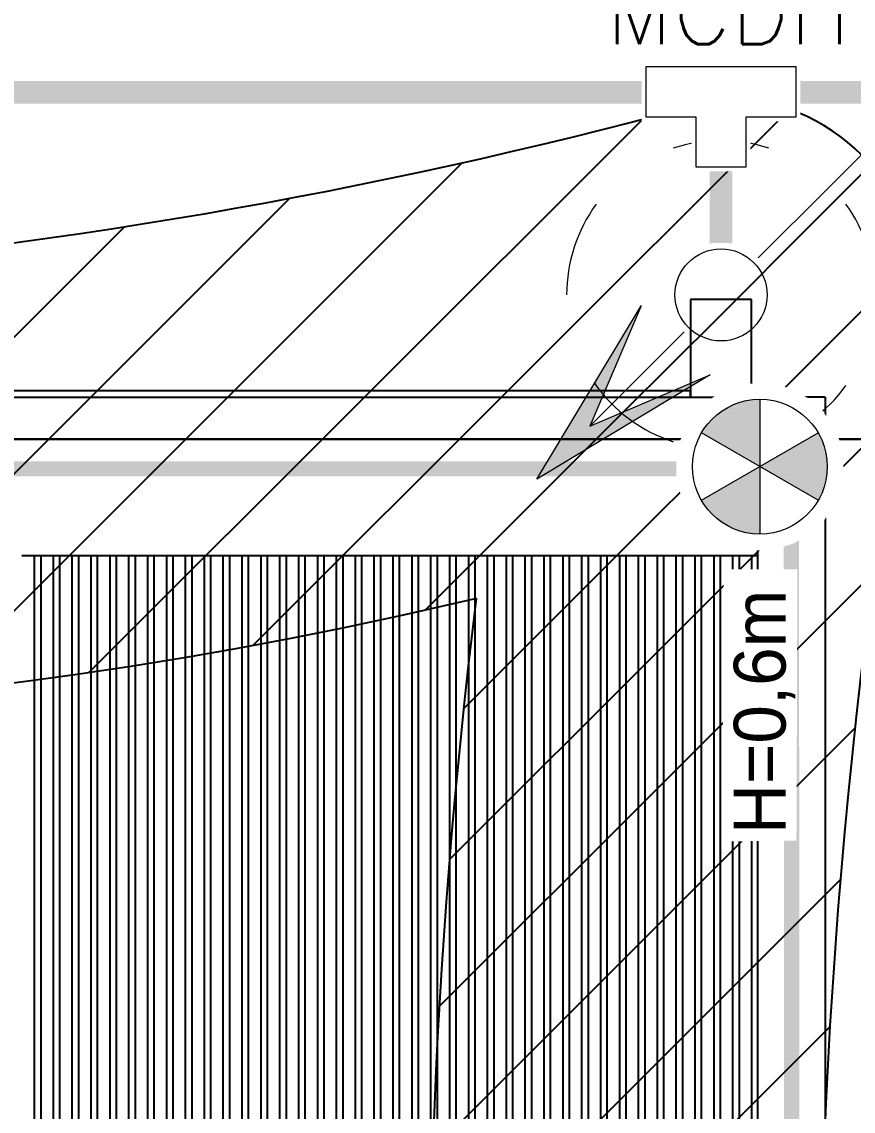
# Model space of a CAD drawing. Header units: millimetres. Extents: x -107267 to 109426, y -98906 to 83910.
# Drawn here: x 21015 to 23741, y -2206 to 1370 of the extents above; entities that cross this region are included whole.
import ezdxf
from ezdxf.enums import TextEntityAlignment as Align

# ---------------------------------------------------------------- set-up
doc = ezdxf.new("R2010")
doc.units = ezdxf.units.MM
doc.linetypes.add('ACAD_ISO10W100', pattern=[18, 12, -3, 0, -3])
doc.linetypes.add('ACAD_ISO12W100', pattern=[21, 12, -3, 0, -3, 0, -3])
for name, color, linetype in [('00 - wipout', 1, 'Continuous'), ('00 - ZONA DE PROTEÇÃO', 4, 'Continuous'), ('00 - Zona de proteção 2d', 4, 'Continuous'), ('Front View-MISC', 7, 'Continuous'), ('Top (Plan) View-MISC', 7, 'Continuous')]:
    doc.layers.add(name, color=color, linetype=linetype)
for name, color, linetype, lineweight in [('000-M3G-MALHA NOVA', 5, 'ACAD_ISO10W100', 0), ('00_m3g_spda.capt_novo', 5, 'Continuous', 9), ('00_m3g_spda_ater_cabo50', 1, 'Continuous', 9), ('00_SPDA_captacao_novo', 5, 'Continuous', 9)]:
    doc.layers.add(name, color=color, linetype=linetype, lineweight=lineweight)
doc.styles.add('PDR2.0', font='romans.shx', dxfattribs={"height": 2})

# ---------------------------------------------------------------- blocks, each defined once
blk = doc.blocks.new('*U24')
at = {"lineweight": 9, "style": 'PDR2.0'}
blk.add_text('MCDH', height=1.7, dxfattribs=at).set_placement((-3.015, 1.248))
at = {"color": 255, "lineweight": 0}
blk.add_wipeout([(-2.085, 0.773), (-2.085, -0.773), (-0.773, -0.773), (-0.773, -2.085), (0.773, -2.085), (0.773, -0.773), (2.085, -0.773), (2.085, 0.773)], dxfattribs=at)
at = {"lineweight": 9}
blk.add_lwpolyline([(-0.656, -0.656), (-0.656, -1.968), (0.656, -1.968), (0.656, -0.656), (1.968, -0.656), (1.968, 0.656), (0.656, 0.656), (-0.656, 0.656), (-1.968, 0.656), (-1.968, -0.656)], close=True, dxfattribs=at)
blk = doc.blocks.new('*U274')
at = {"lineweight": 9}
h = blk.add_hatch(color=256, dxfattribs=at)
h.dxf.hatch_style = 1
h.paths.add_polyline_path([(-4.834, -4.833), (-2.095, -0.287), (-3.443, -3.444), (-0.284, -2.101)])
for p, q in [((0, 0), (3.796, 3.792)), ((-3.443, -3.444), (-0.854, -0.856))]:
    blk.add_line(p, q, dxfattribs=at)
blk.add_lwpolyline([(-4.834, -4.833), (-2.095, -0.287), (-3.443, -3.444), (-0.284, -2.101)], close=True, dxfattribs=at)
for start, end in [(72, 108), (144, 180), (0, 36), (214.9534, 252), (288, 324)]:
    blk.add_arc((0, 0), 4.051, start, end, dxfattribs=at)
at = {"layer": '00_m3g_spda_ater_cabo50', "linetype": 'ACAD_ISO12W100', "ltscale": 75, "const_width": 0.375}
blk.add_lwpolyline([(0, 0), (-0.597, 0)], dxfattribs=at)
blk.add_attdef('METROS', text='', height=1.7).set_placement((-4.913, 3.845), align=Align.BOTTOM_LEFT)
at = {"color": 255, "lineweight": 0}
blk.add_wipeout([(0.24, -1.362), (0.692, -1.198), (1.059, -0.889), (1.3, -0.473), (1.383, 0), (1.3, 0.473), (1.059, 0.889), (0.692, 1.198), (0.24, 1.362), (-0.24, 1.362), (-0.692, 1.198), (-1.059, 0.889), (-1.3, 0.473), (-1.383, 0), (-1.3, -0.473), (-1.059, -0.889), (-0.692, -1.198), (-0.24, -1.362)], dxfattribs=at)
at = {"lineweight": 9}
blk.add_circle((0, 0), 1.208, dxfattribs=at)
blk = doc.blocks.new('M3G_P_CPTOR AEREO 600')
blk.add_attdef('ALTURA', text='', height=1.7).set_placement((0.739, -2.574), align=Align.TOP_LEFT)
at = {"color": 255, "lineweight": 0}
blk.add_wipeout([(-0.23, 2.19), (-0.68, 2.094), (-1.101, 1.907), (-1.473, 1.636), (-1.781, 1.294), (-2.012, 0.896), (-2.154, 0.458), (-2.202, 0), (-2.154, -0.458), (-2.012, -0.896), (-1.781, -1.294), (-1.473, -1.636), (-1.101, -1.907), (-0.68, -2.094), (-0.23, -2.19), (0.23, -2.19), (0.68, -2.094), (1.101, -1.907), (1.473, -1.636), (1.781, -1.294), (2.012, -0.896), (2.154, -0.458), (2.202, 0), (2.154, 0.458), (2.012, 0.896), (1.781, 1.294), (1.473, 1.636), (1.101, 1.907), (0.68, 2.094), (0.23, 2.19)], dxfattribs=at)
at = {"lineweight": 9}
h = blk.add_hatch(color=256, dxfattribs=at)
h.dxf.hatch_style = 1
h.paths.add_polyline_path([(0.884, 1.532, 0.267949), (-0.884, 1.532), (0, 0)])
h.paths.add_polyline_path([(-1.769, 0, 0.267949), (-0.884, -1.532), (0, 0)])
h.paths.add_polyline_path([(0.884, -1.532, 0.267949), (1.769, 0), (0, 0)])
for p, q in [((0, 0), (-0.884, 1.532)), ((0.884, 1.532), (0, 0)), ((-1.769, 0), (0, 0)), ((0, 0), (-0.884, -1.532)), ((0.884, -1.532), (0, 0)), ((0, 0), (1.769, 0))]:
    blk.add_line(p, q, dxfattribs=at)
blk.add_circle((0, 0), 1.769, dxfattribs=at)
blk = doc.blocks.new('*U344')
at = {"layer": 'Top (Plan) View-MISC', "color": 0, "linetype": 'ByBlock', "lineweight": -2}
for p, q in [((23407.9, 458.1), (23207.9, 458.1)), ((23207.9, 458.1), (23207.9, 138.1)), ((23407.9, 138.1), (23407.9, 458.1))]:
    blk.add_line(p, q, dxfattribs=at)
blk = doc.blocks.new('*U478')
at = {"layer": 'Top (Plan) View-MISC', "color": 0, "linetype": 'ByBlock', "lineweight": -2}
for p, q in [((23648.9, 138.1), (23428.9, 138.1)), ((23428.9, -7621.9), (23428.9, 138.1)), ((23648.9, 138.1), (23648.9, -7621.9))]:
    blk.add_line(p, q, dxfattribs=at)
blk = doc.blocks.new('*U481')
at = {"layer": 'Top (Plan) View-MISC', "color": 0, "linetype": 'ByBlock', "lineweight": -2}
for p, q in [((21014.8, -381.9), (21055.5, -381.9)), ((21076.7, -381.9), (21117.4, -381.9)), ((21138.6, -381.9), (21179.3, -381.9)), ((21200.5, -381.9), (21241.2, -381.9)), ((21262.4, -381.9), (21303.1, -381.9)), ((21324.3, -381.9), (21365, -381.9)), ((21386.2, -381.9), (21426.9, -381.9)), ((21448.1, -381.9), (21488.8, -381.9)), ((21510, -381.9), (21550.7, -381.9)), ((21571.9, -381.9), (21612.6, -381.9)), ((21633.8, -381.9), (21674.5, -381.9)), ((21695.7, -381.9), (21736.4, -381.9)), ((21757.6, -381.9), (21798.3, -381.9)), ((21819.5, -381.9), (21860.2, -381.9)), ((21881.4, -381.9), (21922.1, -381.9)), ((21943.3, -381.9), (21984, -381.9)), ((22005.2, -381.9), (22045.9, -381.9)), ((22067.1, -381.9), (22107.8, -381.9)), ((22129, -381.9), (22169.7, -381.9)), ((22190.9, -381.9), (22231.6, -381.9)), ((22252.8, -381.9), (22293.5, -381.9)), ((22314.7, -381.9), (22355.4, -381.9)), ((22376.6, -381.9), (22417.3, -381.9)), ((22438.5, -381.9), (22479.2, -381.9)), ((22500.4, -381.9), (22541.1, -381.9)), ((22562.3, -381.9), (22603, -381.9)), ((22624.2, -381.9), (22664.9, -381.9)), ((22686.1, -381.9), (22726.8, -381.9)), ((22748, -381.9), (22788.7, -381.9)), ((22809.9, -381.9), (22850.6, -381.9)), ((22871.8, -381.9), (22912.5, -381.9)), ((22933.7, -381.9), (22974.4, -381.9)), ((22995.6, -381.9), (23036.3, -381.9)), ((23057.5, -381.9), (23098.2, -381.9)), ((23119.4, -381.9), (23160.1, -381.9)), ((23181.3, -381.9), (23222, -381.9)), ((23243.2, -381.9), (23283.9, -381.9)), ((23305.1, -381.9), (23345.7, -381.9)), ((23367, -381.9), (23407.6, -381.9))]:
    blk.add_line(p, q, dxfattribs=at)
blk = doc.blocks.new('*U482')
at = {"layer": 'Top (Plan) View-MISC', "color": 0, "linetype": 'ByBlock', "lineweight": -2}
for p, q in [((-21187.7, 138.1), (23428.9, 138.1)), ((21014.8, -381.9), (21055.5, -381.9)), ((21076.7, -381.9), (21117.4, -381.9)), ((21138.6, -381.9), (21179.3, -381.9)), ((21200.5, -381.9), (21241.2, -381.9)), ((21262.4, -381.9), (21303.1, -381.9)), ((21324.3, -381.9), (21365, -381.9)), ((21386.2, -381.9), (21426.9, -381.9)), ((21448.1, -381.9), (21488.8, -381.9)), ((21510, -381.9), (21550.7, -381.9)), ((21571.9, -381.9), (21612.6, -381.9)), ((21633.8, -381.9), (21674.5, -381.9)), ((21695.7, -381.9), (21736.4, -381.9)), ((21757.6, -381.9), (21798.3, -381.9)), ((21819.5, -381.9), (21860.2, -381.9)), ((21881.4, -381.9), (21922.1, -381.9)), ((21943.3, -381.9), (21984, -381.9)), ((22005.2, -381.9), (22045.9, -381.9)), ((22067.1, -381.9), (22107.8, -381.9)), ((22129, -381.9), (22169.7, -381.9)), ((22190.9, -381.9), (22231.6, -381.9)), ((22252.8, -381.9), (22293.5, -381.9)), ((22314.7, -381.9), (22355.4, -381.9)), ((22376.6, -381.9), (22417.3, -381.9)), ((22438.5, -381.9), (22479.2, -381.9)), ((22500.4, -381.9), (22541.1, -381.9)), ((22562.3, -381.9), (22603, -381.9)), ((22624.2, -381.9), (22664.9, -381.9)), ((22686.1, -381.9), (22726.8, -381.9)), ((22748, -381.9), (22788.7, -381.9)), ((22809.9, -381.9), (22850.6, -381.9)), ((22871.8, -381.9), (22912.5, -381.9)), ((22933.7, -381.9), (22974.4, -381.9)), ((22995.6, -381.9), (23036.3, -381.9)), ((23057.5, -381.9), (23098.2, -381.9)), ((23119.4, -381.9), (23160.1, -381.9)), ((23181.3, -381.9), (23222, -381.9)), ((23243.2, -381.9), (23283.9, -381.9)), ((23305.1, -381.9), (23345.7, -381.9)), ((23367, -381.9), (23407.6, -381.9))]:
    blk.add_line(p, q, dxfattribs=at)
blk = doc.blocks.new('*U484')
at = {"layer": 'Top (Plan) View-MISC', "color": 0, "linetype": 'ByBlock', "lineweight": -2}
for q in [(23407.6, -7621.9), (23428.9, -381.9)]:
    blk.add_line((23407.6, -381.9), q, dxfattribs=at)
blk = doc.blocks.new('*U485')
at = {"layer": 'Top (Plan) View-MISC', "color": 0, "linetype": 'ByBlock', "lineweight": -2}
for p, q in [((23345.7, -381.9), (23345.7, -7621.9)), ((23345.7, -381.9), (23367, -381.9)), ((23367, -381.9), (23367, -7621.9))]:
    blk.add_line(p, q, dxfattribs=at)
blk = doc.blocks.new('*U486')
at = {"layer": 'Top (Plan) View-MISC', "color": 0, "linetype": 'ByBlock', "lineweight": -2}
for p, q in [((23283.9, -381.9), (23283.9, -7621.9)), ((23283.9, -381.9), (23305.1, -381.9)), ((23305.1, -381.9), (23305.1, -7621.9))]:
    blk.add_line(p, q, dxfattribs=at)
blk = doc.blocks.new('*U487')
at = {"layer": 'Top (Plan) View-MISC', "color": 0, "linetype": 'ByBlock', "lineweight": -2}
for p, q in [((23222, -381.9), (23222, -7621.9)), ((23222, -381.9), (23243.2, -381.9)), ((23243.2, -381.9), (23243.2, -7621.9))]:
    blk.add_line(p, q, dxfattribs=at)
blk = doc.blocks.new('*U488')
at = {"layer": 'Top (Plan) View-MISC', "color": 0, "linetype": 'ByBlock', "lineweight": -2}
for p, q in [((23160.1, -381.9), (23160.1, -7621.9)), ((23160.1, -381.9), (23181.3, -381.9)), ((23181.3, -381.9), (23181.3, -7621.9))]:
    blk.add_line(p, q, dxfattribs=at)
blk = doc.blocks.new('*U489')
at = {"layer": 'Top (Plan) View-MISC', "color": 0, "linetype": 'ByBlock', "lineweight": -2}
for p, q in [((23098.2, -381.9), (23098.2, -7621.9)), ((23098.2, -381.9), (23119.4, -381.9)), ((23119.4, -381.9), (23119.4, -7621.9))]:
    blk.add_line(p, q, dxfattribs=at)
blk = doc.blocks.new('*U490')
at = {"layer": 'Top (Plan) View-MISC', "color": 0, "linetype": 'ByBlock', "lineweight": -2}
for p, q in [((23036.3, -381.9), (23036.3, -7621.9)), ((23036.3, -381.9), (23057.5, -381.9)), ((23057.5, -381.9), (23057.5, -7621.9))]:
    blk.add_line(p, q, dxfattribs=at)
blk = doc.blocks.new('*U491')
at = {"layer": 'Top (Plan) View-MISC', "color": 0, "linetype": 'ByBlock', "lineweight": -2}
for p, q in [((22974.4, -381.9), (22974.4, -7621.9)), ((22974.4, -381.9), (22995.6, -381.9)), ((22995.6, -381.9), (22995.6, -7621.9))]:
    blk.add_line(p, q, dxfattribs=at)
blk = doc.blocks.new('*U492')
at = {"layer": 'Top (Plan) View-MISC', "color": 0, "linetype": 'ByBlock', "lineweight": -2}
for p, q in [((22912.5, -381.9), (22912.5, -7621.9)), ((22912.5, -381.9), (22933.7, -381.9)), ((22933.7, -381.9), (22933.7, -7621.9))]:
    blk.add_line(p, q, dxfattribs=at)
blk = doc.blocks.new('*U493')
at = {"layer": 'Top (Plan) View-MISC', "color": 0, "linetype": 'ByBlock', "lineweight": -2}
for p, q in [((22850.6, -381.9), (22850.6, -7621.9)), ((22850.6, -381.9), (22871.8, -381.9)), ((22871.8, -381.9), (22871.8, -7621.9))]:
    blk.add_line(p, q, dxfattribs=at)
blk = doc.blocks.new('*U494')
at = {"layer": 'Top (Plan) View-MISC', "color": 0, "linetype": 'ByBlock', "lineweight": -2}
for p, q in [((22788.7, -381.9), (22788.7, -7621.9)), ((22788.7, -381.9), (22809.9, -381.9)), ((22809.9, -381.9), (22809.9, -7621.9))]:
    blk.add_line(p, q, dxfattribs=at)
blk = doc.blocks.new('*U495')
at = {"layer": 'Top (Plan) View-MISC', "color": 0, "linetype": 'ByBlock', "lineweight": -2}
for p, q in [((22726.8, -381.9), (22726.8, -7621.9)), ((22726.8, -381.9), (22748, -381.9)), ((22748, -381.9), (22748, -7621.9))]:
    blk.add_line(p, q, dxfattribs=at)
blk = doc.blocks.new('*U496')
at = {"layer": 'Top (Plan) View-MISC', "color": 0, "linetype": 'ByBlock', "lineweight": -2}
for p, q in [((22664.9, -381.9), (22664.9, -7621.9)), ((22664.9, -381.9), (22686.1, -381.9)), ((22686.1, -381.9), (22686.1, -7621.9))]:
    blk.add_line(p, q, dxfattribs=at)
blk = doc.blocks.new('*U497')
at = {"layer": 'Top (Plan) View-MISC', "color": 0, "linetype": 'ByBlock', "lineweight": -2}
for p, q in [((22603, -381.9), (22603, -7621.9)), ((22603, -381.9), (22624.2, -381.9)), ((22624.2, -381.9), (22624.2, -7621.9))]:
    blk.add_line(p, q, dxfattribs=at)
blk = doc.blocks.new('*U498')
at = {"layer": 'Top (Plan) View-MISC', "color": 0, "linetype": 'ByBlock', "lineweight": -2}
for p, q in [((22541.1, -381.9), (22541.1, -7621.9)), ((22541.1, -381.9), (22562.3, -381.9)), ((22562.3, -381.9), (22562.3, -7621.9))]:
    blk.add_line(p, q, dxfattribs=at)
blk = doc.blocks.new('*U499')
at = {"layer": 'Top (Plan) View-MISC', "color": 0, "linetype": 'ByBlock', "lineweight": -2}
for p, q in [((22479.2, -381.9), (22479.2, -7621.9)), ((22479.2, -381.9), (22500.4, -381.9)), ((22500.4, -381.9), (22500.4, -7621.9))]:
    blk.add_line(p, q, dxfattribs=at)
blk = doc.blocks.new('*U500')
at = {"layer": 'Top (Plan) View-MISC', "color": 0, "linetype": 'ByBlock', "lineweight": -2}
for p, q in [((22417.3, -381.9), (22417.3, -7621.9)), ((22417.3, -381.9), (22438.5, -381.9)), ((22438.5, -381.9), (22438.5, -7621.9))]:
    blk.add_line(p, q, dxfattribs=at)
blk = doc.blocks.new('*U501')
at = {"layer": 'Top (Plan) View-MISC', "color": 0, "linetype": 'ByBlock', "lineweight": -2}
for p, q in [((22355.4, -381.9), (22355.4, -7621.9)), ((22355.4, -381.9), (22376.6, -381.9)), ((22376.6, -381.9), (22376.6, -7621.9))]:
    blk.add_line(p, q, dxfattribs=at)
blk = doc.blocks.new('*U502')
at = {"layer": 'Top (Plan) View-MISC', "color": 0, "linetype": 'ByBlock', "lineweight": -2}
for p, q in [((22293.5, -381.9), (22293.5, -7621.9)), ((22293.5, -381.9), (22314.7, -381.9)), ((22314.7, -381.9), (22314.7, -7621.9))]:
    blk.add_line(p, q, dxfattribs=at)
blk = doc.blocks.new('*U503')
at = {"layer": 'Top (Plan) View-MISC', "color": 0, "linetype": 'ByBlock', "lineweight": -2}
for p, q in [((22231.6, -381.9), (22231.6, -7621.9)), ((22231.6, -381.9), (22252.8, -381.9)), ((22252.8, -381.9), (22252.8, -7621.9))]:
    blk.add_line(p, q, dxfattribs=at)
blk = doc.blocks.new('*U504')
at = {"layer": 'Top (Plan) View-MISC', "color": 0, "linetype": 'ByBlock', "lineweight": -2}
for p, q in [((22169.7, -381.9), (22169.7, -7621.9)), ((22169.7, -381.9), (22190.9, -381.9)), ((22190.9, -381.9), (22190.9, -7621.9))]:
    blk.add_line(p, q, dxfattribs=at)
blk = doc.blocks.new('*U505')
at = {"layer": 'Top (Plan) View-MISC', "color": 0, "linetype": 'ByBlock', "lineweight": -2}
for p, q in [((22107.8, -381.9), (22107.8, -7621.9)), ((22107.8, -381.9), (22129, -381.9)), ((22129, -381.9), (22129, -7621.9))]:
    blk.add_line(p, q, dxfattribs=at)
blk = doc.blocks.new('*U506')
at = {"layer": 'Top (Plan) View-MISC', "color": 0, "linetype": 'ByBlock', "lineweight": -2}
for p, q in [((22045.9, -381.9), (22045.9, -7621.9)), ((22045.9, -381.9), (22067.1, -381.9)), ((22067.1, -381.9), (22067.1, -7621.9))]:
    blk.add_line(p, q, dxfattribs=at)
blk = doc.blocks.new('*U507')
at = {"layer": 'Top (Plan) View-MISC', "color": 0, "linetype": 'ByBlock', "lineweight": -2}
for p, q in [((21984, -381.9), (21984, -7621.9)), ((21984, -381.9), (22005.2, -381.9)), ((22005.2, -381.9), (22005.2, -7621.9))]:
    blk.add_line(p, q, dxfattribs=at)
blk = doc.blocks.new('*U508')
at = {"layer": 'Top (Plan) View-MISC', "color": 0, "linetype": 'ByBlock', "lineweight": -2}
for p, q in [((21922.1, -381.9), (21922.1, -7621.9)), ((21922.1, -381.9), (21943.3, -381.9)), ((21943.3, -381.9), (21943.3, -7621.9))]:
    blk.add_line(p, q, dxfattribs=at)
blk = doc.blocks.new('*U509')
at = {"layer": 'Top (Plan) View-MISC', "color": 0, "linetype": 'ByBlock', "lineweight": -2}
for p, q in [((21860.2, -381.9), (21860.2, -7621.9)), ((21860.2, -381.9), (21881.4, -381.9)), ((21881.4, -381.9), (21881.4, -7621.9))]:
    blk.add_line(p, q, dxfattribs=at)
blk = doc.blocks.new('*U510')
at = {"layer": 'Top (Plan) View-MISC', "color": 0, "linetype": 'ByBlock', "lineweight": -2}
for p, q in [((21798.3, -381.9), (21798.3, -7621.9)), ((21798.3, -381.9), (21819.5, -381.9)), ((21819.5, -381.9), (21819.5, -7621.9))]:
    blk.add_line(p, q, dxfattribs=at)
blk = doc.blocks.new('*U511')
at = {"layer": 'Top (Plan) View-MISC', "color": 0, "linetype": 'ByBlock', "lineweight": -2}
for p, q in [((21736.4, -381.9), (21736.4, -7621.9)), ((21736.4, -381.9), (21757.6, -381.9)), ((21757.6, -381.9), (21757.6, -7621.9))]:
    blk.add_line(p, q, dxfattribs=at)
blk = doc.blocks.new('*U512')
at = {"layer": 'Top (Plan) View-MISC', "color": 0, "linetype": 'ByBlock', "lineweight": -2}
for p, q in [((21674.5, -381.9), (21674.5, -7621.9)), ((21674.5, -381.9), (21695.7, -381.9)), ((21695.7, -381.9), (21695.7, -7621.9))]:
    blk.add_line(p, q, dxfattribs=at)
blk = doc.blocks.new('*U513')
at = {"layer": 'Top (Plan) View-MISC', "color": 0, "linetype": 'ByBlock', "lineweight": -2}
for p, q in [((21612.6, -381.9), (21612.6, -7621.9)), ((21612.6, -381.9), (21633.8, -381.9)), ((21633.8, -381.9), (21633.8, -7621.9))]:
    blk.add_line(p, q, dxfattribs=at)
blk = doc.blocks.new('*U514')
at = {"layer": 'Top (Plan) View-MISC', "color": 0, "linetype": 'ByBlock', "lineweight": -2}
for p, q in [((21550.7, -381.9), (21550.7, -7621.9)), ((21550.7, -381.9), (21571.9, -381.9)), ((21571.9, -381.9), (21571.9, -7621.9))]:
    blk.add_line(p, q, dxfattribs=at)
blk = doc.blocks.new('*U515')
at = {"layer": 'Top (Plan) View-MISC', "color": 0, "linetype": 'ByBlock', "lineweight": -2}
for p, q in [((21488.8, -381.9), (21488.8, -7621.9)), ((21488.8, -381.9), (21510, -381.9)), ((21510, -381.9), (21510, -7621.9))]:
    blk.add_line(p, q, dxfattribs=at)
blk = doc.blocks.new('*U516')
at = {"layer": 'Top (Plan) View-MISC', "color": 0, "linetype": 'ByBlock', "lineweight": -2}
for p, q in [((21426.9, -381.9), (21426.9, -7621.9)), ((21426.9, -381.9), (21448.1, -381.9)), ((21448.1, -381.9), (21448.1, -7621.9))]:
    blk.add_line(p, q, dxfattribs=at)
blk = doc.blocks.new('*U517')
at = {"layer": 'Top (Plan) View-MISC', "color": 0, "linetype": 'ByBlock', "lineweight": -2}
for p, q in [((21365, -381.9), (21365, -7621.9)), ((21365, -381.9), (21386.2, -381.9)), ((21386.2, -381.9), (21386.2, -7621.9))]:
    blk.add_line(p, q, dxfattribs=at)
blk = doc.blocks.new('*U518')
at = {"layer": 'Top (Plan) View-MISC', "color": 0, "linetype": 'ByBlock', "lineweight": -2}
for p, q in [((21303.1, -381.9), (21303.1, -7621.9)), ((21303.1, -381.9), (21324.3, -381.9)), ((21324.3, -381.9), (21324.3, -7621.9))]:
    blk.add_line(p, q, dxfattribs=at)
blk = doc.blocks.new('*U519')
at = {"layer": 'Top (Plan) View-MISC', "color": 0, "linetype": 'ByBlock', "lineweight": -2}
for p, q in [((21241.2, -381.9), (21241.2, -7621.9)), ((21241.2, -381.9), (21262.4, -381.9)), ((21262.4, -381.9), (21262.4, -7621.9))]:
    blk.add_line(p, q, dxfattribs=at)
blk = doc.blocks.new('*U520')
at = {"layer": 'Top (Plan) View-MISC', "color": 0, "linetype": 'ByBlock', "lineweight": -2}
for p, q in [((21179.3, -381.9), (21179.3, -7621.9)), ((21179.3, -381.9), (21200.5, -381.9)), ((21200.5, -381.9), (21200.5, -7621.9))]:
    blk.add_line(p, q, dxfattribs=at)
blk = doc.blocks.new('*U521')
at = {"layer": 'Top (Plan) View-MISC', "color": 0, "linetype": 'ByBlock', "lineweight": -2}
for p, q in [((21117.4, -381.9), (21117.4, -7621.9)), ((21117.4, -381.9), (21138.6, -381.9)), ((21138.6, -381.9), (21138.6, -7621.9))]:
    blk.add_line(p, q, dxfattribs=at)
blk = doc.blocks.new('*U522')
at = {"layer": 'Top (Plan) View-MISC', "color": 0, "linetype": 'ByBlock', "lineweight": -2}
for p, q in [((21055.5, -381.9), (21055.5, -7621.9)), ((21055.5, -381.9), (21076.7, -381.9)), ((21076.7, -381.9), (21076.7, -7621.9))]:
    blk.add_line(p, q, dxfattribs=at)
blk = doc.blocks.new('*U1067')
at = {"layer": 'Top (Plan) View-MISC', "color": 0, "linetype": 'ByBlock', "lineweight": -2}
for p, q in [((23207.9, 158.1), (-17567.7, 158.1)), ((23207.9, 138.1), (23207.9, 158.1))]:
    blk.add_line(p, q, dxfattribs=at)
blk = doc.blocks.new('*U1111')
at = {"layer": 'Top (Plan) View-MISC', "color": 0, "linetype": 'ByBlock', "lineweight": -2}
for p, q in [((23529.1, 12.6), (23529.1, 21.2)), ((23529.1, 21.2), (23548.1, 21.2)), ((23529.1, 12.6), (23548.1, 12.6)), ((23548.1, 12.6), (23548.1, 21.2))]:
    blk.add_line(p, q, dxfattribs=at)
blk = doc.blocks.new('*U1203')
at = {"layer": 'Front View-MISC', "color": 0, "linetype": 'ByBlock', "lineweight": -2}
for p, q in [((23207.9, 0, 3450), (23407.9, 0, 3450)), ((23207.9, 0), (23207.9, 0, 3450)), ((23407.9, 0), (23407.9, 0, 3450))]:
    blk.add_line(p, q, dxfattribs=at)
blk = doc.blocks.new('*U1212')
at = {"layer": 'Front View-MISC', "color": 0, "linetype": 'ByBlock', "lineweight": -2}
blk.add_line((23648.9, 0), (23648.9, 0, 3450), dxfattribs=at)
blk = doc.blocks.new('*U1213')
at = {"layer": 'Front View-MISC', "color": 0, "linetype": 'ByBlock', "lineweight": -2}
for p, q in [((22834.4, 0, 1272), (18536, 0, 1272)), ((18536, 0, 3172), (22834.4, 0, 3172)), ((22834.4, 0, 3172), (22834.4, 0, 1272))]:
    blk.add_line(p, q, dxfattribs=at)
blk = doc.blocks.new('*U1222')
at = {"layer": 'Front View-MISC', "color": 0, "linetype": 'ByBlock', "lineweight": -2}
for p, q in [((-13407.5, 0, 3450), (23648.9, 0, 3450)), ((-13407.5, 0, 4300), (23648.9, 0, 4300)), ((23648.9, 0, 3450), (23648.9, 0, 4300))]:
    blk.add_line(p, q, dxfattribs=at)
blk = doc.blocks.new('*U1223')
at = {"layer": 'Front View-MISC', "color": 0, "linetype": 'ByBlock', "lineweight": -2}
for p, q in [((26316.1, 0), (9550.4, 0)), ((26316.1, 0, -100), (9550.4, 0, -100))]:
    blk.add_line(p, q, dxfattribs=at)
blk = doc.blocks.new('*U1265')
at = {"layer": 'Front View-MISC', "color": 0, "linetype": 'ByBlock', "lineweight": -2}
for p, q in [((18536, 0, 1322), (18606, 0, 1322)), ((18536, 0, 3172), (18536, 0, 1322)), ((22836, 0, 3172), (18536, 0, 3172)), ((18606, 0, 2237), (19521, 0, 2237)), ((18606, 0, 2237), (18606, 0, 3102)), ((18606, 0, 3102), (19521, 0, 3102)), ((18606, 0, 1322), (18606, 0, 2187)), ((19521, 0, 2187), (18606, 0, 2187)), ((19521, 0, 1322), (19571, 0, 1322)), ((19521, 0, 1322), (19521, 0, 2187)), ((19521, 0, 2237), (19521, 0, 3102)), ((19571, 0, 2237), (20661, 0, 2237)), ((19571, 0, 3102), (19571, 0, 2237)), ((19571, 0, 3102), (20661, 0, 3102)), ((19571, 0, 2187), (19571, 0, 1322)), ((21801, 0, 2187), (19571, 0, 2187)), ((20661, 0, 2237), (20661, 0, 3102)), ((20711, 0, 2237), (21801, 0, 2237)), ((20711, 0, 3102), (20711, 0, 2237)), ((20711, 0, 3102), (21801, 0, 3102)), ((21801, 0, 1322), (21851, 0, 1322)), ((21801, 0, 1322), (21801, 0, 2187)), ((21801, 0, 2237), (21801, 0, 3102)), ((21851, 0, 2187), (21851, 0, 1322)), ((22766, 0, 2187), (21851, 0, 2187)), ((21851, 0, 3102), (21851, 0, 2237)), ((21851, 0, 3102), (22766, 0, 3102)), ((21851, 0, 2237), (22766, 0, 2237)), ((22766, 0, 1322), (22836, 0, 1322)), ((22766, 0, 2187), (22766, 0, 1322)), ((22766, 0, 3102), (22766, 0, 2237)), ((22836, 0, 1322), (22836, 0, 3172))]:
    blk.add_line(p, q, dxfattribs=at)
blk = doc.blocks.new('*U1266')
at = {"layer": 'Front View-MISC', "color": 0, "linetype": 'ByBlock', "lineweight": -2}
for p, q in [((22834.4, 0, 1272), (18535.5, 0, 1272)), ((18535.5, 0, 1322), (22834.4, 0, 1322)), ((22834.4, 0, 1322), (22834.4, 0, 1272))]:
    blk.add_line(p, q, dxfattribs=at)
blk = doc.blocks.new('*U1303')
at = {"layer": 'Front View-MISC', "color": 0, "linetype": 'ByBlock', "lineweight": -2}
for p, q in [((23648.9, 0, 5300), (23428.9, 0, 5300)), ((23428.9, 0, 4300), (23428.9, 0, 5300)), ((23648.9, 0, 4300), (23428.9, 0, 4300)), ((23648.9, 0, 5300), (23648.9, 0, 4300))]:
    blk.add_line(p, q, dxfattribs=at)
blk = doc.blocks.new('*U1306')
at = {"layer": 'Front View-MISC', "color": 0, "linetype": 'ByBlock', "lineweight": -2}
for p, q in [((21014.8, 0, 5158), (21055.5, 0, 5158)), ((21076.7, 0, 5158), (21117.4, 0, 5158)), ((21138.6, 0, 5158), (21179.3, 0, 5158)), ((21200.5, 0, 5158), (21241.2, 0, 5158)), ((21262.4, 0, 5158), (21303.1, 0, 5158)), ((21324.3, 0, 5158), (21365, 0, 5158)), ((21386.2, 0, 5158), (21426.9, 0, 5158)), ((21448.1, 0, 5158), (21488.8, 0, 5158)), ((21510, 0, 5158), (21550.7, 0, 5158)), ((21571.9, 0, 5158), (21612.6, 0, 5158)), ((21633.8, 0, 5158), (21674.5, 0, 5158)), ((21695.7, 0, 5158), (21736.4, 0, 5158)), ((21757.6, 0, 5158), (21798.3, 0, 5158)), ((21819.5, 0, 5158), (21860.2, 0, 5158)), ((21881.4, 0, 5158), (21922.1, 0, 5158)), ((21943.3, 0, 5158), (21984, 0, 5158)), ((22005.2, 0, 5158), (22045.9, 0, 5158)), ((22067.1, 0, 5158), (22107.8, 0, 5158)), ((22129, 0, 5158), (22169.7, 0, 5158)), ((22190.9, 0, 5158), (22231.6, 0, 5158)), ((22252.8, 0, 5158), (22293.5, 0, 5158)), ((22314.7, 0, 5158), (22355.4, 0, 5158)), ((22376.6, 0, 5158), (22417.3, 0, 5158)), ((22438.5, 0, 5158), (22479.2, 0, 5158)), ((22500.4, 0, 5158), (22541.1, 0, 5158)), ((22562.3, 0, 5158), (22603, 0, 5158)), ((22624.2, 0, 5158), (22664.9, 0, 5158)), ((22686.1, 0, 5158), (22726.8, 0, 5158)), ((22748, 0, 5158), (22788.7, 0, 5158)), ((22809.9, 0, 5158), (22850.6, 0, 5158)), ((22871.8, 0, 5158), (22912.5, 0, 5158)), ((22933.7, 0, 5158), (22974.4, 0, 5158)), ((22995.6, 0, 5158), (23036.3, 0, 5158)), ((23057.5, 0, 5158), (23098.2, 0, 5158)), ((23119.4, 0, 5158), (23160.1, 0, 5158)), ((23181.3, 0, 5158), (23222, 0, 5158)), ((23243.2, 0, 5158), (23283.9, 0, 5158)), ((23305.1, 0, 5158), (23345.7, 0, 5158)), ((23367, 0, 5158), (23407.6, 0, 5158))]:
    blk.add_line(p, q, dxfattribs=at)
blk = doc.blocks.new('*U1309')
at = {"layer": 'Front View-MISC', "color": 0, "linetype": 'ByBlock', "lineweight": -2}
for q in [(23407.6, 0, 4300), (23428.9, 0, 5166.4)]:
    blk.add_line((23407.6, 0, 5166.4), q, dxfattribs=at)
blk = doc.blocks.new('*U1310')
at = {"layer": 'Front View-MISC', "color": 0, "linetype": 'ByBlock', "lineweight": -2}
for p, q in [((23345.7, 0, 5166.4), (23345.7, 0, 4300)), ((23345.7, 0, 5166.4), (23367, 0, 5166.4)), ((23367, 0, 5166.4), (23367, 0, 4300))]:
    blk.add_line(p, q, dxfattribs=at)
blk = doc.blocks.new('*U1311')
at = {"layer": 'Front View-MISC', "color": 0, "linetype": 'ByBlock', "lineweight": -2}
for p, q in [((23283.9, 0, 5166.4), (23283.9, 0, 4300)), ((23283.9, 0, 5166.4), (23305.1, 0, 5166.4)), ((23305.1, 0, 5166.4), (23305.1, 0, 4300))]:
    blk.add_line(p, q, dxfattribs=at)
blk = doc.blocks.new('*U1312')
at = {"layer": 'Front View-MISC', "color": 0, "linetype": 'ByBlock', "lineweight": -2}
for p, q in [((23222, 0, 5166.4), (23222, 0, 4300)), ((23222, 0, 5166.4), (23243.2, 0, 5166.4)), ((23243.2, 0, 5166.4), (23243.2, 0, 4300))]:
    blk.add_line(p, q, dxfattribs=at)
blk = doc.blocks.new('*U1313')
at = {"layer": 'Front View-MISC', "color": 0, "linetype": 'ByBlock', "lineweight": -2}
for p, q in [((23160.1, 0, 5166.4), (23160.1, 0, 4300)), ((23160.1, 0, 5166.4), (23181.3, 0, 5166.4)), ((23181.3, 0, 5166.4), (23181.3, 0, 4300))]:
    blk.add_line(p, q, dxfattribs=at)
blk = doc.blocks.new('*U1314')
at = {"layer": 'Front View-MISC', "color": 0, "linetype": 'ByBlock', "lineweight": -2}
for p, q in [((23098.2, 0, 5166.4), (23098.2, 0, 4300)), ((23098.2, 0, 5166.4), (23119.4, 0, 5166.4)), ((23119.4, 0, 5166.4), (23119.4, 0, 4300))]:
    blk.add_line(p, q, dxfattribs=at)
blk = doc.blocks.new('*U1315')
at = {"layer": 'Front View-MISC', "color": 0, "linetype": 'ByBlock', "lineweight": -2}
for p, q in [((23036.3, 0, 5166.4), (23036.3, 0, 4300)), ((23036.3, 0, 5166.4), (23057.5, 0, 5166.4)), ((23057.5, 0, 5166.4), (23057.5, 0, 4300))]:
    blk.add_line(p, q, dxfattribs=at)
blk = doc.blocks.new('*U1316')
at = {"layer": 'Front View-MISC', "color": 0, "linetype": 'ByBlock', "lineweight": -2}
for p, q in [((22974.4, 0, 5166.4), (22974.4, 0, 4300)), ((22974.4, 0, 5166.4), (22995.6, 0, 5166.4)), ((22995.6, 0, 5166.4), (22995.6, 0, 4300))]:
    blk.add_line(p, q, dxfattribs=at)
blk = doc.blocks.new('*U1317')
at = {"layer": 'Front View-MISC', "color": 0, "linetype": 'ByBlock', "lineweight": -2}
for p, q in [((22912.5, 0, 5166.4), (22912.5, 0, 4300)), ((22912.5, 0, 5166.4), (22933.7, 0, 5166.4)), ((22933.7, 0, 5166.4), (22933.7, 0, 4300))]:
    blk.add_line(p, q, dxfattribs=at)
blk = doc.blocks.new('*U1318')
at = {"layer": 'Front View-MISC', "color": 0, "linetype": 'ByBlock', "lineweight": -2}
for p, q in [((22850.6, 0, 5166.4), (22850.6, 0, 4300)), ((22850.6, 0, 5166.4), (22871.8, 0, 5166.4)), ((22871.8, 0, 5166.4), (22871.8, 0, 4300))]:
    blk.add_line(p, q, dxfattribs=at)
blk = doc.blocks.new('*U1319')
at = {"layer": 'Front View-MISC', "color": 0, "linetype": 'ByBlock', "lineweight": -2}
for p, q in [((22788.7, 0, 5166.4), (22788.7, 0, 4300)), ((22788.7, 0, 5166.4), (22809.9, 0, 5166.4)), ((22809.9, 0, 5166.4), (22809.9, 0, 4300))]:
    blk.add_line(p, q, dxfattribs=at)
blk = doc.blocks.new('*U1320')
at = {"layer": 'Front View-MISC', "color": 0, "linetype": 'ByBlock', "lineweight": -2}
for p, q in [((22726.8, 0, 5166.4), (22726.8, 0, 4300)), ((22726.8, 0, 5166.4), (22748, 0, 5166.4)), ((22748, 0, 5166.4), (22748, 0, 4300))]:
    blk.add_line(p, q, dxfattribs=at)
blk = doc.blocks.new('*U1321')
at = {"layer": 'Front View-MISC', "color": 0, "linetype": 'ByBlock', "lineweight": -2}
for p, q in [((22664.9, 0, 5166.4), (22664.9, 0, 4300)), ((22664.9, 0, 5166.4), (22686.1, 0, 5166.4)), ((22686.1, 0, 5166.4), (22686.1, 0, 4300))]:
    blk.add_line(p, q, dxfattribs=at)
blk = doc.blocks.new('*U1322')
at = {"layer": 'Front View-MISC', "color": 0, "linetype": 'ByBlock', "lineweight": -2}
for p, q in [((22603, 0, 5166.4), (22603, 0, 4300)), ((22603, 0, 5166.4), (22624.2, 0, 5166.4)), ((22624.2, 0, 5166.4), (22624.2, 0, 4300))]:
    blk.add_line(p, q, dxfattribs=at)
blk = doc.blocks.new('*U1323')
at = {"layer": 'Front View-MISC', "color": 0, "linetype": 'ByBlock', "lineweight": -2}
for p, q in [((22541.1, 0, 5166.4), (22541.1, 0, 4300)), ((22541.1, 0, 5166.4), (22562.3, 0, 5166.4)), ((22562.3, 0, 5166.4), (22562.3, 0, 4300))]:
    blk.add_line(p, q, dxfattribs=at)
blk = doc.blocks.new('*U1324')
at = {"layer": 'Front View-MISC', "color": 0, "linetype": 'ByBlock', "lineweight": -2}
for p, q in [((22479.2, 0, 5166.4), (22479.2, 0, 4300)), ((22479.2, 0, 5166.4), (22500.4, 0, 5166.4)), ((22500.4, 0, 5166.4), (22500.4, 0, 4300))]:
    blk.add_line(p, q, dxfattribs=at)
blk = doc.blocks.new('*U1325')
at = {"layer": 'Front View-MISC', "color": 0, "linetype": 'ByBlock', "lineweight": -2}
for p, q in [((22417.3, 0, 5166.4), (22417.3, 0, 4300)), ((22417.3, 0, 5166.4), (22438.5, 0, 5166.4)), ((22438.5, 0, 5166.4), (22438.5, 0, 4300))]:
    blk.add_line(p, q, dxfattribs=at)
blk = doc.blocks.new('*U1326')
at = {"layer": 'Front View-MISC', "color": 0, "linetype": 'ByBlock', "lineweight": -2}
for p, q in [((22355.4, 0, 5166.4), (22355.4, 0, 4300)), ((22355.4, 0, 5166.4), (22376.6, 0, 5166.4)), ((22376.6, 0, 5166.4), (22376.6, 0, 4300))]:
    blk.add_line(p, q, dxfattribs=at)
blk = doc.blocks.new('*U1327')
at = {"layer": 'Front View-MISC', "color": 0, "linetype": 'ByBlock', "lineweight": -2}
for p, q in [((22293.5, 0, 5166.4), (22293.5, 0, 4300)), ((22293.5, 0, 5166.4), (22314.7, 0, 5166.4)), ((22314.7, 0, 5166.4), (22314.7, 0, 4300))]:
    blk.add_line(p, q, dxfattribs=at)
blk = doc.blocks.new('*U1328')
at = {"layer": 'Front View-MISC', "color": 0, "linetype": 'ByBlock', "lineweight": -2}
for p, q in [((22231.6, 0, 5166.4), (22231.6, 0, 4300)), ((22231.6, 0, 5166.4), (22252.8, 0, 5166.4)), ((22252.8, 0, 5166.4), (22252.8, 0, 4300))]:
    blk.add_line(p, q, dxfattribs=at)
blk = doc.blocks.new('*U1329')
at = {"layer": 'Front View-MISC', "color": 0, "linetype": 'ByBlock', "lineweight": -2}
for p, q in [((22169.7, 0, 5166.4), (22169.7, 0, 4300)), ((22169.7, 0, 5166.4), (22190.9, 0, 5166.4)), ((22190.9, 0, 5166.4), (22190.9, 0, 4300))]:
    blk.add_line(p, q, dxfattribs=at)
blk = doc.blocks.new('*U1330')
at = {"layer": 'Front View-MISC', "color": 0, "linetype": 'ByBlock', "lineweight": -2}
for p, q in [((22107.8, 0, 5166.4), (22107.8, 0, 4300)), ((22107.8, 0, 5166.4), (22129, 0, 5166.4)), ((22129, 0, 5166.4), (22129, 0, 4300))]:
    blk.add_line(p, q, dxfattribs=at)
blk = doc.blocks.new('*U1331')
at = {"layer": 'Front View-MISC', "color": 0, "linetype": 'ByBlock', "lineweight": -2}
for p, q in [((22045.9, 0, 5166.4), (22045.9, 0, 4300)), ((22045.9, 0, 5166.4), (22067.1, 0, 5166.4)), ((22067.1, 0, 5166.4), (22067.1, 0, 4300))]:
    blk.add_line(p, q, dxfattribs=at)
blk = doc.blocks.new('*U1332')
at = {"layer": 'Front View-MISC', "color": 0, "linetype": 'ByBlock', "lineweight": -2}
for p, q in [((21984, 0, 5166.4), (21984, 0, 4300)), ((21984, 0, 5166.4), (22005.2, 0, 5166.4)), ((22005.2, 0, 5166.4), (22005.2, 0, 4300))]:
    blk.add_line(p, q, dxfattribs=at)
blk = doc.blocks.new('*U1333')
at = {"layer": 'Front View-MISC', "color": 0, "linetype": 'ByBlock', "lineweight": -2}
for p, q in [((21922.1, 0, 5166.4), (21922.1, 0, 4300)), ((21922.1, 0, 5166.4), (21943.3, 0, 5166.4)), ((21943.3, 0, 5166.4), (21943.3, 0, 4300))]:
    blk.add_line(p, q, dxfattribs=at)
blk = doc.blocks.new('*U1334')
at = {"layer": 'Front View-MISC', "color": 0, "linetype": 'ByBlock', "lineweight": -2}
for p, q in [((21860.2, 0, 5166.4), (21860.2, 0, 4300)), ((21860.2, 0, 5166.4), (21881.4, 0, 5166.4)), ((21881.4, 0, 5166.4), (21881.4, 0, 4300))]:
    blk.add_line(p, q, dxfattribs=at)
blk = doc.blocks.new('*U1335')
at = {"layer": 'Front View-MISC', "color": 0, "linetype": 'ByBlock', "lineweight": -2}
for p, q in [((21798.3, 0, 5166.4), (21798.3, 0, 4300)), ((21798.3, 0, 5166.4), (21819.5, 0, 5166.4)), ((21819.5, 0, 5166.4), (21819.5, 0, 4300))]:
    blk.add_line(p, q, dxfattribs=at)
blk = doc.blocks.new('*U1336')
at = {"layer": 'Front View-MISC', "color": 0, "linetype": 'ByBlock', "lineweight": -2}
for p, q in [((21736.4, 0, 5166.4), (21736.4, 0, 4300)), ((21736.4, 0, 5166.4), (21757.6, 0, 5166.4)), ((21757.6, 0, 5166.4), (21757.6, 0, 4300))]:
    blk.add_line(p, q, dxfattribs=at)
blk = doc.blocks.new('*U1337')
at = {"layer": 'Front View-MISC', "color": 0, "linetype": 'ByBlock', "lineweight": -2}
for p, q in [((21674.5, 0, 5166.4), (21674.5, 0, 4300)), ((21674.5, 0, 5166.4), (21695.7, 0, 5166.4)), ((21695.7, 0, 5166.4), (21695.7, 0, 4300))]:
    blk.add_line(p, q, dxfattribs=at)
blk = doc.blocks.new('*U1338')
at = {"layer": 'Front View-MISC', "color": 0, "linetype": 'ByBlock', "lineweight": -2}
for p, q in [((21612.6, 0, 5166.4), (21612.6, 0, 4300)), ((21612.6, 0, 5166.4), (21633.8, 0, 5166.4)), ((21633.8, 0, 5166.4), (21633.8, 0, 4300))]:
    blk.add_line(p, q, dxfattribs=at)
blk = doc.blocks.new('*U1339')
at = {"layer": 'Front View-MISC', "color": 0, "linetype": 'ByBlock', "lineweight": -2}
for p, q in [((21550.7, 0, 5166.4), (21550.7, 0, 4300)), ((21550.7, 0, 5166.4), (21571.9, 0, 5166.4)), ((21571.9, 0, 5166.4), (21571.9, 0, 4300))]:
    blk.add_line(p, q, dxfattribs=at)
blk = doc.blocks.new('*U1340')
at = {"layer": 'Front View-MISC', "color": 0, "linetype": 'ByBlock', "lineweight": -2}
for p, q in [((21488.8, 0, 5166.4), (21488.8, 0, 4300)), ((21488.8, 0, 5166.4), (21510, 0, 5166.4)), ((21510, 0, 5166.4), (21510, 0, 4300))]:
    blk.add_line(p, q, dxfattribs=at)
blk = doc.blocks.new('*U1341')
at = {"layer": 'Front View-MISC', "color": 0, "linetype": 'ByBlock', "lineweight": -2}
for p, q in [((21426.9, 0, 5166.4), (21426.9, 0, 4300)), ((21426.9, 0, 5166.4), (21448.1, 0, 5166.4)), ((21448.1, 0, 5166.4), (21448.1, 0, 4300))]:
    blk.add_line(p, q, dxfattribs=at)
blk = doc.blocks.new('*U1342')
at = {"layer": 'Front View-MISC', "color": 0, "linetype": 'ByBlock', "lineweight": -2}
for p, q in [((21365, 0, 5166.4), (21365, 0, 4300)), ((21365, 0, 5166.4), (21386.2, 0, 5166.4)), ((21386.2, 0, 5166.4), (21386.2, 0, 4300))]:
    blk.add_line(p, q, dxfattribs=at)
blk = doc.blocks.new('*U1343')
at = {"layer": 'Front View-MISC', "color": 0, "linetype": 'ByBlock', "lineweight": -2}
for p, q in [((21303.1, 0, 5166.4), (21303.1, 0, 4300)), ((21303.1, 0, 5166.4), (21324.3, 0, 5166.4)), ((21324.3, 0, 5166.4), (21324.3, 0, 4300))]:
    blk.add_line(p, q, dxfattribs=at)
blk = doc.blocks.new('*U1344')
at = {"layer": 'Front View-MISC', "color": 0, "linetype": 'ByBlock', "lineweight": -2}
for p, q in [((21241.2, 0, 5166.4), (21241.2, 0, 4300)), ((21241.2, 0, 5166.4), (21262.4, 0, 5166.4)), ((21262.4, 0, 5166.4), (21262.4, 0, 4300))]:
    blk.add_line(p, q, dxfattribs=at)
blk = doc.blocks.new('*U1345')
at = {"layer": 'Front View-MISC', "color": 0, "linetype": 'ByBlock', "lineweight": -2}
for p, q in [((21179.3, 0, 5166.4), (21179.3, 0, 4300)), ((21179.3, 0, 5166.4), (21200.5, 0, 5166.4)), ((21200.5, 0, 5166.4), (21200.5, 0, 4300))]:
    blk.add_line(p, q, dxfattribs=at)
blk = doc.blocks.new('*U1346')
at = {"layer": 'Front View-MISC', "color": 0, "linetype": 'ByBlock', "lineweight": -2}
for p, q in [((21117.4, 0, 5166.4), (21117.4, 0, 4300)), ((21117.4, 0, 5166.4), (21138.6, 0, 5166.4)), ((21138.6, 0, 5166.4), (21138.6, 0, 4300))]:
    blk.add_line(p, q, dxfattribs=at)
blk = doc.blocks.new('*U1347')
at = {"layer": 'Front View-MISC', "color": 0, "linetype": 'ByBlock', "lineweight": -2}
for p, q in [((21055.5, 0, 5166.4), (21055.5, 0, 4300)), ((21055.5, 0, 5166.4), (21076.7, 0, 5166.4)), ((21076.7, 0, 5166.4), (21076.7, 0, 4300))]:
    blk.add_line(p, q, dxfattribs=at)
blk = doc.blocks.new('*U1930')
at = {"layer": 'Front View-MISC', "color": 0, "linetype": 'ByBlock', "lineweight": -2}
for p, q in [((23526, 0, 4332.7), (23526, 0, 4877.1)), ((23526, 0, 4877.1), (23545, 0, 4903.8)), ((23545, 0, 4903.8), (23545, 0, 4332.7))]:
    blk.add_line(p, q, dxfattribs=at)
blk = doc.blocks.new('*U1935')
at = {"layer": 'Front View-MISC', "color": 0, "linetype": 'ByBlock', "lineweight": -2}
for p, q in [((23529.3, 0, 5300), (23529.3, 0, 5877.1)), ((23548.4, 0, 5300), (23529.3, 0, 5300)), ((23529.3, 0, 5877.1), (23548.4, 0, 5903.8)), ((23548.4, 0, 5903.8), (23548.4, 0, 5300))]:
    blk.add_line(p, q, dxfattribs=at)

msp = doc.modelspace()

# ---------------------------------------------------------------- linework, layer by layer
at = {"layer": '00 - ZONA DE PROTEÇÃO', "elevation": 6590}
msp.add_lwpolyline([(-20379.7, -831.6, -0.092198), (-20481.7, -7424.5, -0.142702), (-20156.9, -9561, -0.116887), (-12766.5, -9913.6, -0.160127), (-12232.6, -14126.3, -0.090083), (-3142, -14299.9, -0.093024), (6816.6, -14301.6, -0.092477), (16761.1, -14291.3, -0.112262), (22635.2, -14069.1, -0.113812), (22847, -7584.3, -0.085608), (22506.3, -522.8, -0.098139), (16863.1, -739.3, -0.108059), (6855.6, -738.1, -0.082902), (-3150.3, -732.3, -0.083475), (-13141.3, -732.3, -0.088905)], format="xyb", close=True, dxfattribs=at)
at = {"layer": '00_m3g_spda_ater_cabo50', "linetype": 'ACAD_ISO12W100', "lineweight": -2, "const_width": 75}
msp.add_lwpolyline([(-22409.7, 1138.1), (-22409.7, -11569.8), (-14407.5, -11569.8), (-14407.5, -16061.9), (24648.9, -16061.9), (24648.9, 1138.1), (-2214.8, 1138.1), (-2214.8, 4938.1), (-7364.8, 4938.1), (-7364.8, 1138.1)], close=True, dxfattribs=at)
msp.add_lwpolyline([(23307.9, 473.1), (23307.8, 1213.7)], dxfattribs=at)

# ---------------------------------------------------------------- block references
at = {"layer": 'Front View-MISC'}
for name in ['*U1347', '*U1346', '*U1345', '*U1344', '*U1343', '*U1342', '*U1341', '*U1340', '*U1339', '*U1338', '*U1337', '*U1336', '*U1335', '*U1334', '*U1333', '*U1332', '*U1331', '*U1330', '*U1329', '*U1328', '*U1327', '*U1326', '*U1325', '*U1324', '*U1323', '*U1322']:
    msp.add_blockref(name, (0, 0), dxfattribs=at)
at = {"layer": 'Top (Plan) View-MISC'}
for name in ['*U481', '*U522', '*U521', '*U520', '*U519', '*U518', '*U517', '*U516', '*U515', '*U514', '*U513', '*U512', '*U511', '*U510', '*U509', '*U508', '*U507', '*U506', '*U505', '*U504', '*U503', '*U502', '*U501', '*U500', '*U499', '*U498', '*U497', '*U496', '*U495', '*U494', '*U493', '*U492', '*U491', '*U490', '*U489', '*U488', '*U487', '*U486', '*U485', '*U484']:
    msp.add_blockref(name, (0, 0), dxfattribs=at)

# ---------------------------------------------------------------- next in the draw order: block references
at = {"layer": '00_m3g_spda.capt_novo', "xscale": 125, "yscale": 125, "zscale": 125}
msp.add_blockref('*U274', (23307.9, 473.1), dxfattribs=at)

# ---------------------------------------------------------------- next in the draw order: hatches: boundary and pattern name
at = {"layer": '00 - ZONA DE PROTEÇÃO'}
h = msp.add_hatch(dxfattribs=at)
h.set_pattern_fill('ANSI31', color=256, scale=100)
h.paths.add_polyline_path([(-13707.5, -10990.4, -0.186516), (-13820.6, -14966.5, 0.414214), (-13179.3, -15607.9, -0.104933), (-3151, -15607.9, -0.09784), (6816.5, -15607.9, -0.097708), (16816.5, -15607.9, -0.143023), (23528.8, -15599.5, 0.414214), (24170.1, -14958.2, -0.142426), (24170.1, -7613.3, -0.10484), (23957.5, 478.5, 0.414214), (23316.2, 1119.8, -0.093557), (16807.7, 577.3, -0.082777), (6855.7, 562.6, -0.082236), (-3141.3, 575.6, -0.08359), (-13132.3, 575.6, -0.101166), (-21195.5, 556.2, 0.414214), (-21836.8, -85.1, -0.113967), (-21836.8, -7622.3, -0.301912), (-21836.8, -10478, 0.414214), (-21195.5, -11119.4, -0.128973)])
h.paths.add_polyline_path([(-20156.9, -9561, 0.142702), (-20481.7, -7424.5, 0.092198), (-20379.7, -831.6, 0.088905), (-13141.3, -732.3, 0.083475), (-3150.3, -732.3, 0.082902), (6855.6, -738.1, 0.108059), (16863.1, -739.3, 0.098139), (22506.3, -522.8, 0.085608), (22847, -7584.3, 0.113812), (22635.2, -14069.1, 0.112262), (16761.1, -14291.3, 0.092477), (6816.6, -14301.6, 0.093024), (-3142, -14299.9, 0.090083), (-12232.6, -14126.3, 0.160127), (-12766.5, -9913.6, 0.116887)], flags=16)

# ---------------------------------------------------------------- next in the draw order: linework, layer by layer
at = {"layer": '00 - ZONA DE PROTEÇÃO', "elevation": 6590}
msp.add_lwpolyline([(-21836.8, -85.1, -0.113967), (-21836.8, -7622.3, -0.301912), (-21836.8, -10478, 0.414214), (-21195.5, -11119.4, -0.128973), (-13707.5, -10990.4, -0.186516), (-13820.6, -14966.5, 0.414214), (-13179.3, -15607.9, -0.104933), (-3151, -15607.9, -0.09784), (6816.5, -15607.9, -0.097708), (16816.5, -15607.9, -0.143023), (23528.8, -15599.5, 0.414214), (24170.1, -14958.2, -0.142426), (24170.1, -7613.3, -0.10484), (23957.5, 478.5, 0.414214), (23316.2, 1119.8, -0.093557), (16807.7, 577.3, -0.082777), (6855.7, 562.6, -0.082236), (-3141.3, 575.6, -0.08359), (-13132.3, 575.6, -0.101166), (-21195.5, 556.2, 0.414214)], format="xyb", close=True, dxfattribs=at)
at = {"layer": '00 - ZONA DE PROTEÇÃO', "extrusion": (0, -1, 0)}
for centre, radius in [((-9041.5, 65477.8), 60000), ((659.7, 64665.5), 60000), ((1814.4, 65554.8), 60000), ((2162.4, 65536.4), 60000), ((11887.6, 65560), 60000), ((18994, 65730.5), 60000), ((49510.2, 59915.2), 59915.5), ((-19952.8, 65889), 60000)]:
    msp.add_circle(centre, radius, dxfattribs=at)
at = {"layer": '00 - Zona de proteção 2d', "extrusion": (0, -1, 0)}
msp.add_lwpolyline([(-47266.8, -11.9, 0.112418), (-21288.2, 5903.8, 0.033813), (-13144.1, 6274.9, 0.01688), (-9173.6, 5476.7, 0.024897), (-3121.5, 5769.5), (-1184.9, 5629.8, 0.039441), (6878.1, 5768.8, 0.041832), (16878.5, 5769.5, 0.028072), (23548.4, 5903.6, 0.112715), (49677.2, 0)], format="xyb", dxfattribs=at)
at = {"layer": '000-M3G-MALHA NOVA', "ltscale": 0.5, "const_width": 50}
msp.add_lwpolyline([(-21305, -95.6), (23538.6, -97.6), (23547.6, -14971.9), (23207.9, -14971.9), (-13075, -14971.9), (-13130.7, -14971.9), (-13295, -14971.9), (-13295, -10508.5), (-13295, -10455), (-21305, -10455), (-21305, -95.6)], close=True, dxfattribs=at)

# ---------------------------------------------------------------- next in the draw order: block references
at = {"layer": 'Front View-MISC'}
for name in ['*U1223', '*U1222', '*U1306', '*U1213', '*U1266', '*U1265', '*U1321', '*U1320', '*U1319', '*U1318', '*U1317', '*U1316', '*U1315', '*U1314', '*U1313', '*U1203', '*U1312', '*U1311', '*U1310', '*U1309', '*U1303', '*U1212']:
    msp.add_blockref(name, (0, 0), dxfattribs=at)
at = {"layer": 'Front View-MISC', "color": 5}
for name in ['*U1930', '*U1935']:
    msp.add_blockref(name, (0, 0), dxfattribs=at)
at = {"layer": 'Top (Plan) View-MISC'}
for name in ['*U344', '*U1067', '*U482', '*U478', '*U1111']:
    msp.add_blockref(name, (0, 0), dxfattribs=at)

# ---------------------------------------------------------------- next in the draw order: block references
at = {"layer": '00_m3g_spda_ater_cabo50', "xscale": 125, "yscale": 125, "zscale": 125}
msp.add_blockref('*U24', (23307.8, 1139.8, -6590), dxfattribs=at)

# ---------------------------------------------------------------- next in the draw order: wipeouts: each hides what was drawn before it
msp.add_wipeout([(23312.9, -1320.4), (23316.7, -427.9), (23558.4, -427.9), (23555.3, -1318)]).translate(0, 0, 13180).dxf.layer = '00 - wipout'

# ---------------------------------------------------------------- next in the draw order: block references
at = {"layer": '00_SPDA_captacao_novo'}
ref = msp.add_blockref('M3G_P_CPTOR AEREO 600', (23435.3, -90.5, 6590), dxfattribs=dict(at, xscale=125, yscale=125, zscale=125, rotation=269.9999999999999))
ref.add_attrib('ALTURA', 'H=0,6m', dxfattribs={"layer": '0', "height": 170, "rotation": 90}).set_placement((23349.7, -1296.4, 6590), align=Align.TOP_LEFT)

doc.saveas('drawing.dxf')
